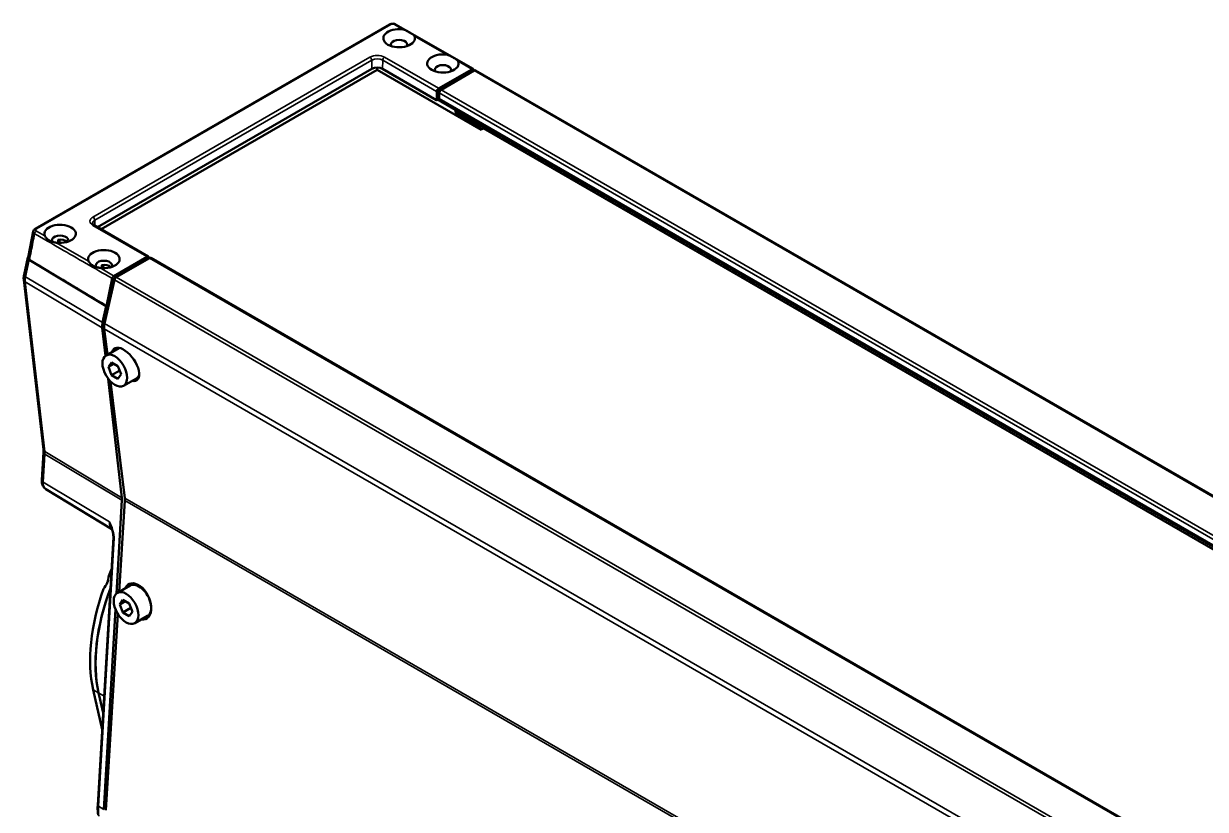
# Model space of a CAD drawing. Header units: millimetres. Extents: x 100 to 5488, y 100 to 4218.
# Drawn here: x 2855.1 to 3084.4, y 3529.5 to 3682 of the extents above; entities that cross this region are included whole.
import ezdxf

# ---------------------------------------------------------------- set-up
doc = ezdxf.new("R2010")
doc.units = ezdxf.units.MM
doc.header["$LTSCALE"] = 20
doc.layers.add('Visible (ANSI)', color=7, linetype='Continuous', lineweight=50)
doc.layers.add('Visible Narrow (ANSI)', color=7, linetype='Continuous', lineweight=35)

msp = doc.modelspace()

# ---------------------------------------------------------------- linework, layer by layer
at = {"layer": 'Visible (ANSI)'}
for p, q in [((2926.079, 3681.842), (2857.358, 3642.166)), ((2942.307, 3673.197), (2927.292, 3681.848)), ((2922.69, 3673.227), (2869.456, 3642.492)), ((2923.72, 3673.041), (2870.133, 3642.102)), ((2923.72, 3673.041), (2923.72, 3673.473)), ((2943.873, 3661.406), (2923.72, 3673.041)), ((2935.246, 3667.167), (2924.75, 3673.227)), ((2936.095, 3669.162), (2942.549, 3672.889)), ((2942.307, 3673.197), (2942.307, 3673.197)), ((2942.501, 3672.861), (2942.453, 3673.012)), ((3615.965, 3284.261), (2942.799, 3672.914)), ((2935.741, 3667.454), (2935.741, 3668.55)), ((2935.358, 3667.342), (2938.923, 3665.284)), ((3609.01, 3278.573), (2935.845, 3667.225)), ((2939.065, 3665.366), (2938.923, 3665.284)), ((2938.923, 3665.284), (2938.923, 3664.753)), ((2939.277, 3664.957), (2938.923, 3664.753)), ((2943.519, 3662.1), (2938.923, 3664.753)), ((2943.873, 3662.304), (2943.519, 3662.1)), ((2943.519, 3662.1), (2943.873, 3661.487)), ((2944.238, 3661.698), (2943.873, 3661.487)), ((2943.873, 3661.406), (2944.28, 3661.641)), ((2943.873, 3661.487), (2943.873, 3661.406)), ((2856.968, 3641.652), (2855.967, 3636.598)), ((2879.291, 3636.815), (2868.822, 3642.859)), ((2860.453, 3639.371), (2860.453, 3639.371)), ((2862.063, 3638.442), (2862.063, 3638.443)), ((2862.078, 3639.135), (2862.078, 3639.135)), ((2862.084, 3639.434), (2862.098, 3640.078)), ((2855.192, 3633.215), (2855.955, 3636.595)), ((2879.526, 3636.503), (2873.072, 3632.776)), ((2879.455, 3636.513), (2879.457, 3636.463)), ((2879.776, 3636.527), (3552.942, 3247.875)), ((2856.219, 3636.124), (2871.156, 3627.18)), ((2870.563, 3634.227), (2870.563, 3634.227)), ((2870.57, 3634.535), (2870.583, 3635.179)), ((2858.942, 3599.321), (2855.134, 3632.299)), ((2870.549, 3633.549), (2870.549, 3633.549)), ((2872.733, 3632.29), (2870.818, 3623.813)), ((2870.439, 3624.002), (2871.156, 3627.18)), ((2871.156, 3627.18), (2871.202, 3627.206)), ((2871.62, 3627.362), (2871.406, 3627.238)), ((2870.99, 3617.527), (2870.365, 3622.94)), ((2870.747, 3622.748), (2871.358, 3617.75)), ((2871.109, 3617.606), (2873.583, 3619.035)), ((2872.196, 3616.24), (2871.584, 3615.368)), ((2872.644, 3615.981), (2871.584, 3615.368)), ((2872.196, 3616.24), (2873.421, 3615.532)), ((2874.033, 3613.954), (2873.421, 3615.532)), ((2871.584, 3615.368), (2872.196, 3613.79)), ((2873.749, 3614.687), (2872.196, 3613.79)), ((2873.421, 3613.083), (2872.196, 3613.79)), ((2873.421, 3613.083), (2874.033, 3613.954)), ((2874.173, 3589.962), (2871.503, 3613.084)), ((2871.997, 3612.517), (2874.76, 3589.91)), ((2874.509, 3611.717), (2876.983, 3613.146)), ((2858.637, 3593.406), (2858.953, 3598.817)), ((2859.447, 3591.643), (2872.246, 3583.884)), ((2873.126, 3571.391), (2874.184, 3589.5)), ((2874.772, 3589.416), (2873.68, 3571.733)), ((2872.164, 3584.122), (2872.164, 3584.122)), ((2869.491, 3530.321), (2872.527, 3582.304)), ((2873.301, 3571.515), (2875.775, 3572.943)), ((2874.388, 3570.148), (2873.776, 3569.277)), ((2874.836, 3569.89), (2873.776, 3569.277)), ((2874.388, 3570.148), (2875.613, 3569.441)), ((2870.68, 3529.495), (2872.947, 3568.313)), ((2873.412, 3567.403), (2871.06, 3529.339)), ((2873.776, 3569.277), (2874.388, 3567.699)), ((2875.941, 3568.595), (2874.388, 3567.699)), ((2875.613, 3566.992), (2874.388, 3567.699)), ((2876.225, 3567.863), (2875.613, 3569.441)), ((2875.613, 3566.992), (2876.225, 3567.863)), ((2876.701, 3565.626), (2879.175, 3567.054)), ((2868.595, 3552.723), (2870.347, 3544.972)), ((2870.536, 3548.214), (2869.655, 3552.111)), ((2869.668, 3552.122), (2870.539, 3548.267))]:
    msp.add_line(p, q, dxfattribs=at)
for centre, major_axis, ratio, start_param, end_param in [((2927.963, 3679.164), (-3.056, 0), 0.5773503, 4.4763341, 9.6643771), ((2926.329, 3681.409), (-0.25, 0.433), 0.5773503, 6.2830889, 6.2831853), ((2927.963, 3677.94), (1.583, 0), 0.5773503, 5.9274121, 9.7805512), ((2936.448, 3674.266), (-3.056, 0), 0.5773503, 4.4686886, 9.6720839), ((2923.72, 3672.633), (1.456, 0), 0.5773503, 0.7853982, 2.3561945), ((2936.448, 3673.041), (1.583, 0), 0.5773503, 5.9274121, 9.7805512), ((2942.549, 3672.481), (0.25, 0.433), 0.5773503, 0, 0.7853982), ((2936.095, 3668.754), (-0.25, -0.433), 0.5773503, 3.9269908, 5.4977871), ((2935.387, 3667.249), (0.2, 0), 0.5775261, 3.9271431, 4.60032), ((2936.095, 3667.658), (-0.25, -0.433), 0.5773503, 5.4977871, 6.2831853), ((2862.202, 3641.197), (3.056, 0), 0.5773503, 4.4729573, 9.6605307), ((2862.202, 3639.973), (1.583, 0), 0.5773503, 5.9274121, 9.7993523), ((2862.202, 3639.156), (1.6, 0), 0.5773503, 0.5299173, 1.8598771), ((2856.969, 3636.543), (1.022, 0.038), 0.5762811, 2.8581477, 3.8665416), ((2856.976, 3636.547), (1.016, 0.024), 0.5746229, 3.0145769, 3.8809975), ((2870.687, 3636.298), (3.056, 0), 0.5773503, 4.4651522, 9.6673389), ((2879.526, 3636.094), (0.25, 0.433), 0.5773503, 0, 0.7853982), ((2870.687, 3635.074), (1.583, 0), 0.5773503, 5.9274121, 9.7980302), ((2870.687, 3634.257), (1.6, 0), 0.5773503, 0.5299173, 1.8598771), ((2873.072, 3632.368), (-0.25, -0.433), 0.5773503, 3.9269908, 5.2063303), ((2871.265, 3627.32), (0.204, 0.008), 0.5791781, 3.8713473, 5.4521732), ((2872.494, 3624.477), (1.517, 2.628), 0.5773503, 2.0647377, 2.4805495), ((2872.85, 3624.282), (-1.5, -2.598), 0.5773503, 5.2063303, 5.6288497), ((2874.875, 3615.854), (2.201, -3.054), 0.4974072, 5.7973174, 9.8098748), ((2875.283, 3616.09), (-1.875, 3.248), 0.5773503, 0.1869494, 0.4354824), ((2875.283, 3616.09), (-1.7, 2.944), 0.5773503, 6.2500761, 6.2831853), ((2875.283, 3616.09), (1.7, -2.944), 0.5773503, 0, 0.4419894), ((2875.283, 3616.09), (1.875, -3.248), 0.5773503, 5.847703, 6.2371217), ((2872.092, 3588.461), (1.483, 2.568), 0.5773503, 5.4281179, 5.6221421), ((2872.657, 3588.375), (-1.5, -2.598), 0.5773503, 2.2823383, 2.487257), ((2891.193, 3571.795), (-16.4, -28.406), 0.5773503, 4.8890942, 4.9317732), ((2891.193, 3571.795), (-16.4, -28.406), 0.5773503, 5.0166031, 5.7246799), ((2892.254, 3571.183), (16.4, 28.406), 0.5773503, 1.8518682, 2.5830873), ((2892.254, 3571.183), (-16.391, -28.39), 0.5773503, 4.9946574, 5.7246799), ((2877.225, 3569.854), (-1.649, 3.374), 0.6182393, 2.7489129, 6.7614703), ((2877.475, 3569.999), (-1.875, 3.248), 0.5773503, 0.0286773, 0.4354824), ((2877.475, 3569.999), (1.7, -2.944), 0.5773503, 0, 3.1415927), ((2877.475, 3569.999), (1.875, -3.248), 0.5773503, 5.847703, 6.1831871)]:
    msp.add_ellipse(centre, major_axis=major_axis, ratio=ratio, start_param=start_param, end_param=end_param, dxfattribs=at)
for centre in [(2872.809, 3614.661), (2875.001, 3568.57)]:
    msp.add_ellipse(centre, major_axis=(-1.7, 2.944), ratio=0.5773503, dxfattribs=at)
for points, knots in [([(2926.082, 3681.843), (2926.177, 3681.898), (2926.284, 3681.938), (2926.505, 3681.988), (2926.621, 3682), (2926.846, 3681.993), (2926.956, 3681.976), (2927.139, 3681.922), (2927.217, 3681.89), (2927.289, 3681.849)], [0.00037522, 0.00037522, 0.00037522, 0.00037522, 0.03521619, 0.03521619, 0.06959308, 0.06959308, 0.10249976, 0.10249976, 0.12848153, 0.12848153, 0.12848153, 0.12848153]), ([(2930.036, 3680.265), (2929.755, 3680.427), (2929.387, 3680.647), (2928.927, 3680.823), (2928.799, 3680.863), (2928.678, 3680.88)], [-0.58807697, -0.58807697, -0.58807697, -0.58807697, -0.46867744, -0.46867744, -0.43292845, -0.43292845, -0.43292845, -0.43292845]), ([(2930.931, 3679.584), (2930.901, 3679.653), (2930.85, 3679.715), (2930.62, 3679.937), (2930.319, 3680.102), (2930.037, 3680.265), (2930.037, 3680.265), (2930.036, 3680.265)], [-0.74283482, -0.74283482, -0.74283482, -0.74283482, -0.70758883, -0.70758883, -0.58813314, -0.58813314, -0.58807697, -0.58807697, -0.58807697, -0.58807697]), ([(2938.526, 3675.373), (2938.329, 3675.487), (2938.1, 3675.619), (2937.736, 3675.799), (2937.612, 3675.855), (2937.387, 3675.935), (2937.288, 3675.965), (2937.186, 3675.978)], [0.40395392, 0.40395392, 0.40395392, 0.40395392, 0.48753282, 0.48753282, 0.52933619, 0.52933619, 0.56127356, 0.56127356, 0.56127356, 0.56127356]), ([(2939.411, 3674.698), (2939.387, 3674.756), (2939.348, 3674.805), (2939.243, 3674.916), (2939.169, 3674.974), (2938.922, 3675.146), (2938.724, 3675.26), (2938.526, 3675.373), (2938.526, 3675.373), (2938.526, 3675.373)], [0.24705167, 0.24705167, 0.24705167, 0.24705167, 0.27851601, 0.27851601, 0.32031937, 0.32031937, 0.4039261, 0.4039261, 0.40395392, 0.40395392, 0.40395392, 0.40395392]), ([(2942.307, 3673.197), (2942.322, 3673.189), (2942.336, 3673.179), (2942.362, 3673.158), (2942.374, 3673.146), (2942.396, 3673.121), (2942.405, 3673.108), (2942.423, 3673.081), (2942.43, 3673.068), (2942.443, 3673.04), (2942.448, 3673.026), (2942.453, 3673.012)], [2.35583404, 2.35583404, 2.35583404, 2.35583404, 2.45482299, 2.45482299, 2.55381194, 2.55381194, 2.65280089, 2.65280089, 2.75178984, 2.75178984, 2.85073915, 2.85073915, 2.85073915, 2.85073915]), ([(2868.489, 3643.235), (2868.489, 3643.221), (2868.491, 3643.206), (2868.502, 3643.17), (2868.51, 3643.149), (2868.538, 3643.101), (2868.557, 3643.074), (2868.609, 3643.016), (2868.642, 3642.984), (2868.722, 3642.921), (2868.769, 3642.889), (2868.822, 3642.859)], [3.93933373, 3.93933373, 3.93933373, 3.93933373, 4.09394478, 4.09394478, 4.24855583, 4.24855583, 4.40316688, 4.40316688, 4.55777793, 4.55777793, 4.71238898, 4.71238898, 4.71238898, 4.71238898]), ([(2856.968, 3641.652), (2856.983, 3641.728), (2857.012, 3641.801), (2857.09, 3641.936), (2857.141, 3641.997), (2857.247, 3642.094), (2857.301, 3642.133), (2857.358, 3642.166)], [0.000004672, 0.000004672, 0.000004672, 0.000004672, 0.024679917, 0.024679917, 0.049908085, 0.049908085, 0.070940384, 0.070940384, 0.070940384, 0.070940384]), ([(2859.23, 3640.785), (2859.255, 3640.725), (2859.295, 3640.658), (2859.402, 3640.506), (2859.476, 3640.419), (2859.725, 3640.167), (2859.925, 3640.015), (2860.322, 3639.785), (2860.552, 3639.688), (2860.919, 3639.584), (2861.045, 3639.555), (2861.272, 3639.513), (2861.373, 3639.498), (2861.477, 3639.483)], [0.2481783, 0.2481783, 0.2481783, 0.2481783, 0.28120832, 0.28120832, 0.32341099, 0.32341099, 0.40781633, 0.40781633, 0.49222168, 0.49222168, 0.53442435, 0.53442435, 0.56699676, 0.56699676, 0.56699676, 0.56699676]), ([(2856.235, 3636.137), (2858.715, 3634.653), (2861.195, 3633.17), (2866.156, 3630.203), (2868.636, 3628.719), (2871.116, 3627.236)], [0.0000057, 0.0000057, 0.0000057, 0.0000057, 1.0713623, 1.0713623, 2.142719, 2.142719, 2.142719, 2.142719]), ([(2879.455, 3636.513), (2879.455, 3636.534), (2879.453, 3636.556), (2879.445, 3636.6), (2879.439, 3636.622), (2879.423, 3636.665), (2879.413, 3636.687), (2879.387, 3636.729), (2879.371, 3636.749), (2879.335, 3636.785), (2879.314, 3636.801), (2879.291, 3636.815)], [3.15892508, 3.15892508, 3.15892508, 3.15892508, 3.31252891, 3.31252891, 3.46613275, 3.46613275, 3.61973658, 3.61973658, 3.77334041, 3.77334041, 3.92694425, 3.92694425, 3.92694425, 3.92694425]), ([(2869.939, 3634.587), (2869.838, 3634.602), (2869.741, 3634.618), (2869.518, 3634.66), (2869.393, 3634.688), (2869.029, 3634.793), (2868.801, 3634.89), (2868.408, 3635.118), (2868.21, 3635.267), (2867.964, 3635.516), (2867.89, 3635.602), (2867.784, 3635.751), (2867.745, 3635.816), (2867.719, 3635.874)], [-0.56087069, -0.56087069, -0.56087069, -0.56087069, -0.52932972, -0.52932972, -0.48752687, -0.48752687, -0.40392117, -0.40392117, -0.32031547, -0.32031547, -0.27851262, -0.27851262, -0.24620639, -0.24620639, -0.24620639, -0.24620639]), ([(2855.192, 3633.215), (2855.178, 3633.155), (2855.167, 3633.095), (2855.147, 3632.975), (2855.138, 3632.914), (2855.126, 3632.792), (2855.122, 3632.731), (2855.117, 3632.609), (2855.117, 3632.547), (2855.122, 3632.423), (2855.126, 3632.361), (2855.134, 3632.299)], [1.27933953, 1.27933953, 1.27933953, 1.27933953, 1.36250189, 1.36250189, 1.44566425, 1.44566425, 1.52882661, 1.52882661, 1.61198896, 1.61198896, 1.69515132, 1.69515132, 1.69515132, 1.69515132]), ([(2858.942, 3599.321), (2858.945, 3599.291), (2858.948, 3599.261), (2858.953, 3599.198), (2858.955, 3599.165), (2858.957, 3599.099), (2858.958, 3599.066), (2858.959, 3598.997), (2858.958, 3598.962), (2858.957, 3598.891), (2858.955, 3598.854), (2858.953, 3598.817)], [1.44644133, 1.44644133, 1.44644133, 1.44644133, 1.48524618, 1.48524618, 1.52405103, 1.52405103, 1.56285588, 1.56285588, 1.60166073, 1.60166073, 1.64046558, 1.64046558, 1.64046558, 1.64046558]), ([(2858.637, 3593.406), (2858.63, 3593.282), (2858.631, 3593.157), (2858.653, 3592.906), (2858.675, 3592.779), (2858.745, 3592.526), (2858.792, 3592.4), (2858.922, 3592.155), (2859.003, 3592.036), (2859.201, 3591.819), (2859.318, 3591.721), (2859.447, 3591.643)], [1.50112707, 1.50112707, 1.50112707, 1.50112707, 1.66967197, 1.66967197, 1.83821687, 1.83821687, 2.00676178, 2.00676178, 2.17530668, 2.17530668, 2.34385158, 2.34385158, 2.34385158, 2.34385158]), ([(2872.53, 3582.453), (2872.529, 3582.629), (2872.508, 3582.821), (2872.432, 3583.248), (2872.37, 3583.487), (2872.256, 3583.857), (2872.212, 3583.99), (2872.164, 3584.122)], [0, 0, 0, 0, 0.06352324, 0.06352324, 0.13952866, 0.13952866, 0.18205817, 0.18205817, 0.18205817, 0.18205817]), ([(2871.617, 3574.855), (2871.576, 3574.365), (2871.482, 3573.885), (2871.157, 3573.049), (2870.915, 3572.66), (2870.634, 3572.32)], [-1.90060924, -1.90060924, -1.90060924, -1.90060924, -1.76294705, -1.76294705, -1.62528314, -1.62528314, -1.62528314, -1.62528314]), ([(2869.583, 3528.37), (2869.563, 3528.492), (2869.545, 3528.616), (2869.516, 3528.867), (2869.504, 3528.994), (2869.486, 3529.252), (2869.48, 3529.382), (2869.474, 3529.646), (2869.473, 3529.779), (2869.478, 3530.048), (2869.483, 3530.184), (2869.491, 3530.321)], [4.53785606, 4.53785606, 4.53785606, 4.53785606, 4.58669649, 4.58669649, 4.63553693, 4.63553693, 4.68437736, 4.68437736, 4.7332178, 4.7332178, 4.78205824, 4.78205824, 4.78205824, 4.78205824])]:
    msp.add_open_spline(points, degree=3, knots=knots, dxfattribs=at)
for points in [[(2930.932, 3679.583), (2930.932, 3679.583), (2930.932, 3679.584), (2930.931, 3679.584)], [(2872.527, 3582.304), (2872.53, 3582.352), (2872.531, 3582.402), (2872.53, 3582.453)]]:
    msp.add_open_spline(points, degree=3, dxfattribs=at)
at = {"layer": 'Visible Narrow (ANSI)'}
for p, q in [((2926.329, 3681.817), (2857.608, 3642.141)), ((2928.678, 3680.88), (2927.044, 3681.822)), ((2937.186, 3675.978), (2930.932, 3679.583)), ((2868.572, 3644.46), (2922.312, 3675.487)), ((2925.128, 3675.487), (2935.596, 3669.443)), ((2922.666, 3674.882), (2868.925, 3643.855)), ((2922.69, 3673.227), (2922.666, 3674.882)), ((2924.775, 3674.882), (2924.75, 3673.227)), ((2935.246, 3668.836), (2924.775, 3674.882)), ((2935.596, 3669.443), (2942.056, 3673.173)), ((2942.198, 3672.931), (2935.737, 3669.201)), ((2942.056, 3673.173), (2939.412, 3674.697)), ((2942.404, 3672.872), (2942.422, 3672.815)), ((3615.715, 3284.237), (2942.549, 3672.889)), ((2935.246, 3668.836), (2935.246, 3667.167)), ((2935.529, 3667.375), (2935.529, 3668.836)), ((3608.907, 3279.898), (2935.741, 3668.55)), ((2936.095, 3669.162), (3609.26, 3280.51)), ((2935.741, 3667.497), (2935.529, 3667.375)), ((2935.741, 3667.454), (3608.907, 3278.801)), ((3605.725, 3280.265), (2939.277, 3665.039)), ((2939.277, 3665.039), (2939.277, 3664.957)), ((2939.277, 3664.957), (2943.873, 3662.304)), ((2943.873, 3662.304), (2944.156, 3661.814)), ((2944.156, 3661.814), (3601.199, 3282.47)), ((2944.28, 3661.641), (3601.112, 3282.419)), ((2868.925, 3643.855), (2868.941, 3642.79)), ((2857.599, 3641.728), (2859.23, 3640.785)), ((2879.04, 3636.79), (2868.572, 3642.834)), ((2861.477, 3639.483), (2867.718, 3635.874)), ((2861.737, 3638.631), (2861.737, 3638.631)), ((2861.741, 3639.33), (2861.741, 3639.33)), ((2861.742, 3639.453), (2861.746, 3640.042)), ((2862.165, 3640.08), (2862.165, 3639.433)), ((2862.165, 3639.085), (2862.165, 3639.085)), ((2862.165, 3638.384), (2862.165, 3638.384)), ((2872.58, 3633.061), (2879.04, 3636.79)), ((2879.181, 3636.548), (2872.721, 3632.818)), ((2879.397, 3636.428), (2879.397, 3636.428)), ((3552.692, 3247.85), (2879.526, 3636.503)), ((2856.219, 3636.124), (2855.478, 3632.846)), ((2869.939, 3634.587), (2872.58, 3633.061)), ((2870.227, 3634.554), (2870.231, 3635.143)), ((2870.227, 3634.421), (2870.227, 3634.421)), ((2855.413, 3631.915), (2859.221, 3598.937)), ((2870.365, 3622.94), (2855.413, 3631.915)), ((2855.478, 3632.846), (2870.439, 3624.002)), ((2870.222, 3633.737), (2870.222, 3633.737)), ((2872.243, 3632.572), (2871.116, 3627.236)), ((2871.406, 3627.238), (2872.52, 3632.525)), ((3545.899, 3243.637), (2872.733, 3632.29)), ((2873.072, 3632.776), (3546.237, 3244.124)), ((3543.912, 3234.096), (2870.747, 3622.748)), ((2870.818, 3623.813), (3543.984, 3235.161)), ((2859.234, 3598.416), (2858.918, 3593.004)), ((2859.221, 3598.937), (2874.173, 3589.962)), ((2874.184, 3589.5), (2859.234, 3598.416)), ((2858.918, 3593.004), (2871.795, 3585.324)), ((2874.76, 3589.91), (3547.926, 3201.257)), ((3547.938, 3200.764), (2874.772, 3589.416)), ((2872.667, 3582.104), (2869.631, 3530.12)), ((2869.655, 3552.111), (2868.595, 3552.723)), ((2870.727, 3551.484), (2869.668, 3552.122)), ((2869.631, 3530.12), (2870.68, 3529.495))]:
    msp.add_line(p, q, dxfattribs=at)
for centre, major_axis, ratio, start_param, end_param in [((2926.329, 3681.409), (-0.25, 0.433), 0.5773503, 5.4977871, 6.2830889), ((2927.042, 3681.414), (0.25, 0.433), 0.5767151, 0, 0.7840273), ((2923.72, 3674.674), (-1.991, 0), 0.5773503, 3.9269908, 5.4977871), ((2922.312, 3675.078), (-0.25, 0.433), 0.5773503, 3.9444441, 5.4977871), ((2923.72, 3674.273), (-1.491, 0), 0.5773503, 3.9269908, 5.4977871), ((2925.128, 3675.078), (-0.25, -0.433), 0.5773503, 3.9269908, 5.4803339), ((2942.056, 3673.01), (-0.1, 0.173), 0.5772945, 3.9445588, 5.4978063), ((2942.201, 3672.684), (0.146, 0.262), 0.5873477, 5.7797402, 7.0597722), ((2942.262, 3672.951), (0.191, 0.061), 0.7089343, 5.2991263, 6.2831853), ((2935.387, 3668.915), (0.2, 0), 0.5570252, 3.9270933, 5.4976409), ((2935.741, 3668.954), (0.146, 0.262), 0.587198, 0.7765527, 2.3300433), ((2935.596, 3669.28), (0.1, -0.173), 0.5774424, 0.8029094, 2.3561487), ((2935.387, 3667.457), (-0.2, 0), 0.5775261, 1.4229258, 2.356043), ((2935.387, 3659.806), (-0.143, 9.439), 0.0148517, 5.6011322, 5.6369337), ((2939.489, 3665.162), (-0.15, -0.26), 0.5773503, 4.8297042, 5.4977871), ((2944.368, 3661.936), (0.212, -0.367), 0.5773503, 4.712389, 5.0522259), ((2944.438, 3661.896), (-0.15, -0.26), 0.5773503, 5.8376241, 6.2275148), ((2869.98, 3643.647), (-1.991, 0), 0.5773503, 5.4977871, 7.0685835), ((2869.98, 3643.246), (-1.491, 0), 0.5773503, 5.4977871, 6.2955282), ((2868.572, 3644.052), (0.25, -0.433), 0.5773503, 0.8028515, 2.3561945), ((2857.598, 3641.321), (0.25, 0.433), 0.5779854, 0.7867261, 2.1244241), ((2857.608, 3641.733), (-0.25, 0.433), 0.5773503, 5.4977871, 6.2829356), ((2868.572, 3642.426), (0.25, 0.433), 0.5773503, 0, 0.7853982), ((2879.04, 3636.627), (-0.1, 0.173), 0.5772789, 3.9445927, 5.497807), ((2879.185, 3636.301), (0.146, 0.262), 0.5873421, 5.5063167, 7.059793), ((2879.255, 3636.507), (0.2, 0.006), 0.5771605, 5.4806729, 6.2831853), ((2856.127, 3632.414), (-0.993, -0.115), 0.6445034, 0, 0.697537), ((2856.167, 3632.995), (-0.975, 0.22), 0.3871009, 0, 0.8767144), ((2857.279, 3633.261), (-1.33, -2.303), 0.5773503, 5.2063303, 5.6221421), ((2872.379, 3632.604), (-0.196, 0.041), 0.3780151, 0.8862084, 2.4542559), ((2872.724, 3632.571), (0.146, 0.262), 0.5870623, 0.7765067, 2.0566461), ((2872.579, 3632.897), (0.1, -0.173), 0.5775256, 0.8029512, 2.3561566), ((2859.935, 3599.436), (-0.993, -0.115), 0.6445034, 0, 0.697537), ((2859.951, 3598.759), (-0.998, 0.058), 0.5357586, 0, 0.8004351), ((2856.877, 3597.245), (-1.67, -2.893), 0.5773503, 2.2865252, 2.4805495), ((2859.635, 3593.348), (-0.998, 0.058), 0.5357586, 0, 0.8004351), ((2860.793, 3593.936), (-1.33, -2.303), 0.5773503, 5.4281179, 6.2708424), ((2873.9, 3586.37), (-1.491, -2.583), 0.5773503, 5.4281179, 6.1609725), ((2873.026, 3582.275), (-0.499, 0.029), 0.5357586, 0.0000357, 0.8004351), ((2873.03, 3582.457), (-0.5, -0.004), 0.4865777, 0.0000453, 0.7664955), ((2870.857, 3583.179), (1.126, -2.342), 0.6076288, 0.8300846, 0.9115848), ((2869.99, 3530.292), (-0.499, 0.029), 0.5357586, 0, 0.8004351), ((2876.691, 3533.628), (-5.004, -8.668), 0.5773503, 5.4281179, 5.6723201)]:
    msp.add_ellipse(centre, major_axis=major_axis, ratio=ratio, start_param=start_param, end_param=end_param, dxfattribs=at)
for points, knots in [([(2926.329, 3681.817), (2926.349, 3681.829), (2926.37, 3681.839), (2926.393, 3681.848), (2926.425, 3681.862), (2926.46, 3681.873), (2926.496, 3681.882), (2926.511, 3681.885), (2926.527, 3681.889), (2926.542, 3681.891), (2926.59, 3681.9), (2926.641, 3681.905), (2926.691, 3681.905), (2926.696, 3681.905), (2926.701, 3681.905), (2926.707, 3681.905), (2926.762, 3681.904), (2926.817, 3681.898), (2926.868, 3681.887), (2926.872, 3681.886), (2926.877, 3681.885), (2926.882, 3681.884), (2926.927, 3681.873), (2926.969, 3681.859), (2927.009, 3681.84), (2927.021, 3681.835), (2927.032, 3681.829), (2927.043, 3681.822)], [0, 0, 0, 0, 0.10101384, 0.10101384, 0.10101384, 0.25, 0.25, 0.25, 0.31153856, 0.31153856, 0.31153856, 0.5, 0.5, 0.5, 0.52016103, 0.52016103, 0.52016103, 0.73046206, 0.73046206, 0.73046206, 0.75, 0.75, 0.75, 0.94254521, 0.94254521, 0.94254521, 0.99872473, 0.99872473, 0.99872473, 0.99872473]), ([(2942.056, 3673.173), (2942.094, 3673.195), (2942.169, 3673.224), (2942.253, 3673.222), (2942.295, 3673.205), (2942.307, 3673.197)], [0.00080353, 0.00080353, 0.00080353, 0.00080353, 0.25, 0.5, 0.61428442, 0.61428442, 0.61428442, 0.61428442]), ([(2935.246, 3668.836), (2935.246, 3668.889), (2935.265, 3669.007), (2935.343, 3669.187), (2935.459, 3669.344), (2935.55, 3669.417), (2935.596, 3669.443)], [0, 0, 0, 0, 0.25, 0.5, 0.75, 0.99999425, 0.99999425, 0.99999425, 0.99999425]), ([(2856.235, 3636.137), (2856.35, 3636.702), (2856.579, 3637.832), (2856.911, 3639.53), (2857.139, 3640.655), (2857.254, 3641.216)], [0, 0, 0, 0, 0.33333333, 0.66666667, 0.99999786, 0.99999786, 0.99999786, 0.99999786]), ([(2857.254, 3641.216), (2857.18, 3641.26), (2857.056, 3641.357), (2856.965, 3641.509), (2856.959, 3641.608), (2856.968, 3641.652)], [0.0000059, 0.0000059, 0.0000059, 0.0000059, 0.2, 0.4, 0.56457852, 0.56457852, 0.56457852, 0.56457852]), ([(2872.243, 3632.572), (2870.569, 3633.537), (2867.228, 3635.464), (2862.231, 3638.346), (2858.911, 3640.26), (2857.254, 3641.216)], [0, 0, 0, 0, 0.33333333, 0.66666667, 0.99999965, 0.99999965, 0.99999965, 0.99999965]), ([(2857.598, 3641.728), (2857.579, 3641.74), (2857.561, 3641.752), (2857.546, 3641.764), (2857.524, 3641.782), (2857.506, 3641.801), (2857.492, 3641.822), (2857.486, 3641.831), (2857.48, 3641.84), (2857.475, 3641.849), (2857.462, 3641.875), (2857.455, 3641.903), (2857.455, 3641.932), (2857.455, 3641.935), (2857.455, 3641.939), (2857.456, 3641.943), (2857.458, 3641.975), (2857.47, 3642.007), (2857.49, 3642.037), (2857.492, 3642.039), (2857.493, 3642.041), (2857.495, 3642.043), (2857.514, 3642.071), (2857.541, 3642.096), (2857.575, 3642.12), (2857.586, 3642.127), (2857.596, 3642.134), (2857.608, 3642.141)], [0.00126813, 0.00126813, 0.00126813, 0.00126813, 0.10097162, 0.10097162, 0.10097162, 0.25, 0.25, 0.25, 0.31438718, 0.31438718, 0.31438718, 0.5, 0.5, 0.5, 0.5248581, 0.5248581, 0.5248581, 0.73465201, 0.73465201, 0.73465201, 0.75, 0.75, 0.75, 0.94317218, 0.94317218, 0.94317218, 1, 1, 1, 1]), ([(2879.291, 3636.815), (2879.29, 3636.815), (2879.289, 3636.815), (2879.288, 3636.816), (2879.256, 3636.834), (2879.216, 3636.842), (2879.174, 3636.837), (2879.131, 3636.833), (2879.085, 3636.817), (2879.04, 3636.79)], [0.49437089, 0.49437089, 0.49437089, 0.49437089, 0.5, 0.5, 0.5, 0.75, 0.75, 0.75, 0.99995386, 0.99995386, 0.99995386, 0.99995386]), ([(2872.579, 3633.06), (2872.541, 3633.039), (2872.466, 3632.981), (2872.365, 3632.861), (2872.286, 3632.72), (2872.253, 3632.621), (2872.243, 3632.572)], [0.00077396, 0.00077396, 0.00077396, 0.00077396, 0.25, 0.5, 0.75, 0.99999343, 0.99999343, 0.99999343, 0.99999343]), ([(2871.795, 3585.324), (2871.977, 3584.913), (2872.131, 3584.527), (2872.261, 3584.162), (2872.39, 3583.798), (2872.495, 3583.457), (2872.564, 3583.144), (2872.634, 3582.83), (2872.669, 3582.545), (2872.672, 3582.285)], [0, 0, 0, 0, 0.3333333, 0.3333333, 0.3333333, 0.6666667, 0.6666667, 0.6666667, 1, 1, 1, 1]), ([(2871.795, 3585.324), (2871.859, 3585.063), (2871.934, 3584.808), (2872.014, 3584.561), (2872.063, 3584.412), (2872.113, 3584.265), (2872.164, 3584.122)], [0, 0, 0, 0, 0.57751251, 0.57751251, 0.57751251, 0.92706971, 0.92706971, 0.92706971, 0.92706971])]:
    msp.add_open_spline(points, degree=3, knots=knots, dxfattribs=at)

doc.saveas('drawing.dxf')
